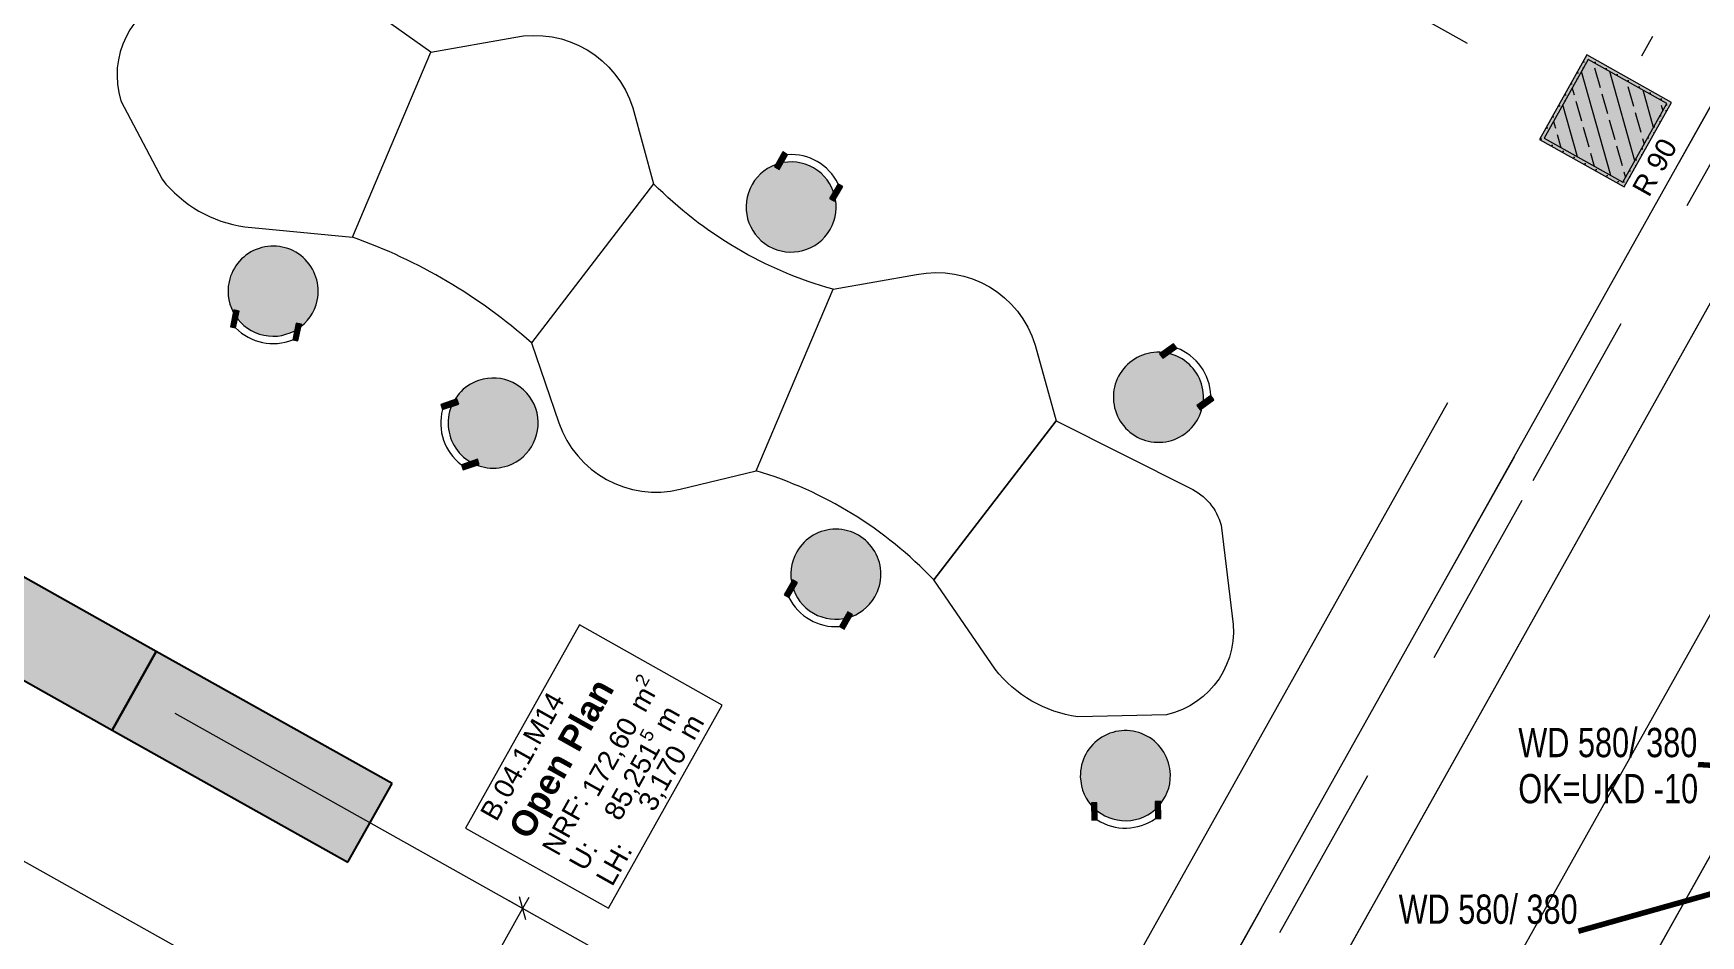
# Model space of a CAD drawing. Header units: metres. Extents: x -36 to 59, y 39 to 183.
# Drawn here: x -2.56 to 4.84, y 149.2 to 153.2 of the extents above; entities that cross this region are included whole.
import ezdxf

# ---------------------------------------------------------------- set-up
doc = ezdxf.new("R2010")
doc.units = ezdxf.units.M
doc.header["$MEASUREMENT"] = 0
for name, pattern in [('Strichlinie-über-Schnitt', [0.0023, 0.0008, -0.0015]), ('Strichlinie_ eng', [0.0023, 0.0015, -0.0008]), ('Strichpunktlinie', [0.006703, 0.003528, -0.001764, 0, -0.001411]), ('Wipeout_Contour', [1, 0, -1])]:
    doc.linetypes.add(name, pattern=pattern)
for name, color, linetype in [('00  Raster', 7, 'Continuous'), ('10  Fassade_Deckschraffur', 7, 'Continuous'), ('10  Stützen', 7, 'Continuous'), ('10  Stützen_Schnittschraffur', 7, 'Continuous'), ('20  Decke Abhangdecke', 7, 'Continuous'), ('20  Möbel', 7, 'Continuous'), ('20  Möbel_Deckschraffur', 7, 'Continuous'), ('20  Wand Leichtbau', 7, 'Continuous'), ('40  Bemaßung 1_ 50 AUSBAU', 7, 'Continuous'), ('40  Text Brandschutz', 7, 'Continuous'), ('50 NUF - Raumstempel MIETERAUSBAU', 7, 'Continuous'), ('EPS-SUD-BD', 7, 'Continuous'), ('Neubau_20  Boden Aufbauten', 7, 'Continuous'), ('Neubau_20  Decke Abhangdecke', 7, 'Continuous'), ('Neubau_20  Wand Leichtbau', 7, 'Continuous'), ('Neubau_40 Text Ausbau 1_50', 7, 'Continuous'), ('Neubau_50 NUF - Raumstempel MIETERAUSBAU', 7, 'Continuous')]:
    doc.layers.add(name, color=color, linetype=linetype)
doc.styles.add('ERSTELLTER_STIL_1', font='')
doc.styles.add('ERSTELLTER_STIL_2', font='')
doc.styles.add('ERSTELLTER_STIL_4', font='')
doc.styles.get('ERSTELLTER_STIL_1').set_extended_font_data('Arial')
doc.styles.get('ERSTELLTER_STIL_2').set_extended_font_data('Arial', bold=True)
doc.styles.get('ERSTELLTER_STIL_4').set_extended_font_data('Arial Unicode MS')

msp = doc.modelspace()

# ---------------------------------------------------------------- hatches: boundary and pattern name
at = {"layer": '10  Stützen_Schnittschraffur', "linetype": 'Continuous', "lineweight": 0, "true_color": 0xffffff}
h = msp.add_hatch(color=7, dxfattribs=at)
h.paths.add_polyline_path([(4.1283, 152.7332), (4.5034, 152.5231), (4.7136, 152.8982), (4.3385, 153.1084)])
h.paths.add_polyline_path([(4.1487, 152.739), (4.3442, 153.088), (4.6932, 152.8924), (4.4976, 152.5435)], flags=0)
at = {"layer": '10  Stützen_Schnittschraffur', "linetype": 'Continuous', "lineweight": 13, "true_color": 0x000100}
h = msp.add_hatch(dxfattribs=at)
h.set_pattern_fill('Gips_0002', color=98, style=0, pattern_type=2)
h.set_pattern_definition([(87.605446, (0, 0), (-0.02497817, 0.001044517), [0, -0.025])])
h.paths.add_polyline_path([(4.1283, 152.7332), (4.5034, 152.5231), (4.7136, 152.8982), (4.3385, 153.1084)])
h.paths.add_polyline_path([(4.1487, 152.739), (4.3442, 153.088), (4.6932, 152.8924), (4.4976, 152.5435)], flags=0)
at = {"layer": '10  Stützen_Schnittschraffur', "linetype": 'Continuous', "lineweight": 0, "true_color": 0xffffff}
msp.add_hatch(color=7, dxfattribs=at).paths.add_polyline_path([(4.4976, 152.5435), (4.6932, 152.8924), (4.3442, 153.088), (4.1487, 152.739)])
at = {"layer": '10  Stützen_Schnittschraffur', "linetype": 'Continuous', "lineweight": 13, "true_color": 0x000100}
h = msp.add_hatch(dxfattribs=at)
h.set_pattern_fill('Beton__Stahlbeton_0002', color=98, style=0, pattern_type=2)
h.set_pattern_definition([(285.738, (4.14869, 152.739), (0.115501, 0.032549), []), (285.738, (4.09093, 152.72272), (0.115501, 0.032549), [0.09, -0.03])])
h.paths.add_polyline_path([(4.4976, 152.5435), (4.6932, 152.8924), (4.3442, 153.088), (4.1487, 152.739)])
at = {"layer": '20  Möbel_Deckschraffur', "linetype": 'Continuous', "lineweight": 0, "true_color": 0xffffff}
for points in [[(2.5527, 151.4269, 1), (2.3186, 151.7512, 1)], [(2.4411, 151.7822), (2.4551, 151.7627), (2.5168, 151.8072), (2.5027, 151.8267)], [(2.6823, 151.5778), (2.6682, 151.5973), (2.6066, 151.5528), (2.6207, 151.5334)], [(2.0889, 149.9048, 1), (2.4888, 149.914, 1)], [(2.14, 149.7125), (2.1639, 149.713), (2.1622, 149.789), (2.1382, 149.7885)], [(2.445, 149.7955), (2.421, 149.795), (2.4227, 149.719), (2.4467, 149.7196)]]:
    msp.add_hatch(color=7, dxfattribs=at).paths.add_polyline_path(points)

# ---------------------------------------------------------------- linework, layer by layer
at = {"layer": '10  Stützen', "color": 7, "linetype": 'Continuous', "lineweight": 13, "ltscale": 1000, "flags": 128}
for points in [[(4.1283, 152.7332), (4.5034, 152.5231), (4.7136, 152.8982), (4.3385, 153.1084)], [(4.4976, 152.5435), (4.6932, 152.8924), (4.3442, 153.088), (4.1487, 152.739)]]:
    msp.add_lwpolyline(points, close=True, dxfattribs=at)
at = {"layer": '20  Möbel', "color": 7, "linetype": 'Continuous', "lineweight": 13, "ltscale": 1000}
for p, q in [((2.5038, 151.7978), (2.4898, 151.8173)), ((2.6553, 151.5879), (2.6693, 151.5685)), ((2.1636, 149.729), (2.1396, 149.7285)), ((2.4224, 149.735), (2.4463, 149.7356))]:
    msp.add_line(p, q, dxfattribs=at)
at = {"layer": '20  Möbel', "color": 7, "linetype": 'Continuous', "lineweight": 13, "ltscale": 1000, "flags": 128}
for points in [[(2.5527, 151.4269, 1), (2.3186, 151.7512, 1)], [(2.0889, 149.9048, 1), (2.4888, 149.914, 1)]]:
    msp.add_lwpolyline(points, format="xyb", close=True, dxfattribs=at)
for points in [[(2.4411, 151.7822), (2.4551, 151.7627), (2.5168, 151.8072), (2.5027, 151.8267)], [(2.6823, 151.5778), (2.6682, 151.5973), (2.6066, 151.5528), (2.6207, 151.5334)], [(2.14, 149.7125), (2.1639, 149.713), (2.1622, 149.789), (2.1382, 149.7885)], [(2.445, 149.7955), (2.421, 149.795), (2.4227, 149.719), (2.4467, 149.7196)]]:
    msp.add_lwpolyline(points, close=True, dxfattribs=at)
at = {"layer": '20  Möbel', "color": 7, "linetype": 'Continuous', "lineweight": 13, "ltscale": 1000}
for centre, start, end in [((2.4357, 151.5891), 2.02945, 69.60369), ((2.2889, 149.9094), 237.53638, 305.11062)]:
    msp.add_arc(centre, 0.2327, start, end, dxfattribs=at)
at = {"layer": 'EPS-SUD-BD', "color": 7, "linetype": 'Continuous', "lineweight": 100, "ltscale": 1000}
for p, q in [((5.3138, 149.9265), (4.8326, 149.9591)), ((5.0328, 149.4248), (4.3013, 149.2194))]:
    msp.add_line(p, q, dxfattribs=at)
at = {"layer": 'Neubau_20  Boden Aufbauten', "color": 7, "linetype": 'Continuous', "lineweight": 13, "ltscale": 1000, "flags": 128}
for points in [[(-8.3577, 128.9862), (-8.096, 128.8395), (7.1144, 155.9862), (4.0389, 157.7094), (4.6255, 158.7563), (1.6945, 160.3985), (1.6556, 160.3291), (1.3067, 160.5246), (1.3908, 160.6747), (1.1415, 160.8144), (-12.0312, 137.3031), (-11.7825, 137.1637), (-11.7642, 137.1964), (-5.6705, 133.7822)], [(-7.0247, 128.2966), (-6.6757, 128.1011), (-3.6769, 133.4532), (-3.6551, 133.441), (-2.0726, 136.2653), (-2.0944, 136.2776), (-2.0333, 136.3866), (2.6602, 133.7568), (2.6418, 133.7241), (2.9123, 133.5726), (2.9307, 133.6053), (2.9777, 133.6893), (11.1047, 148.1939), (8.9193, 149.4184), (8.626, 148.8949), (5.7733, 150.4933), (9.0226, 156.2925), (8.7478, 156.4465), (-2.4434, 136.4731), (-4.0259, 133.6487)]]:
    msp.add_lwpolyline(points, close=True, dxfattribs=at)
at = {"layer": 'Neubau_20  Boden Aufbauten', "color": 253, "linetype": 'Continuous', "lineweight": 18, "ltscale": 1000, "true_color": 0x9f9f9f, "flags": 128}
msp.add_lwpolyline([(-2.0813, 139.5743), (-13.3275, 119.5028), (-12.2806, 118.9162), (8.7478, 156.4465), (7.7009, 157.0331), (7.4392, 157.1797), (6.8527, 156.1329), (7.1144, 155.9862)], close=True, dxfattribs=at)

# ---------------------------------------------------------------- texts
at = {"layer": '20  Wand Leichtbau', "color": 7, "linetype": 'Continuous', "lineweight": 100, "char_height": 0.13, "attachment_point": 1, "rotation": 0.00045, "style": 'ERSTELLTER_STIL_4'}
for s, insert in [('\\A1;{\\W0.750000x;\\pql;\\fArial Unicode MS|b0|i0|c0|p34;WD 580/ 380}', (4.0338, 150.1214)), ('\\A1;{\\W0.750000x;\\pql;\\fArial Unicode MS|b0|i0|c0|p34;OK=UKD -10}', (4.0338, 149.9168)), ('\\A1;{\\W0.750000x;\\pql;\\fArial Unicode MS|b0|i0|c0|p34;WD 580/ 380}', (3.5025, 149.3817))]:
    msp.add_mtext(s, dxfattribs=dict(at, insert=insert))
at = {"layer": '40  Text Brandschutz', "color": 7, "linetype": 'Continuous', "lineweight": 13, "insert": (4.535, 152.5168), "char_height": 0.09, "attachment_point": 1, "rotation": 60.73796, "style": 'ERSTELLTER_STIL_1'}
msp.add_mtext('\\A1;{\\pql;\\pt0,1;\\fArial|b0|i0|c0|p38;R 90\\fArial|b0|i0|c0|p38;\\fArial|b0|i0|c0|p38;\\fArial|b0|i0|c0|p38;\\fArial|b0|i0|c0|p38;\\fArial|b0|i0|c0|p38;\\fArial|b0|i0|c0|p38;\\fArial|b0|i0|c0|p38;\\fArial|b0|i0|c0|p38;\\fArial|b0|i0|c0|p38;\\fArial|b0|i0|c0|p38;\\fArial|b0|i0|c0|p38;\\fArial|b0|i0|c0|p38;\\fArial|b0|i0|c0|p38;\\fArial|b0|i0|c0|p38;\\fArial|b0|i0|c0|p38;\\fArial|b0|i0|c0|p38;\\fArial|b0|i0|c0|p38;\\fArial|b0|i0|c0|p38;\\fArial|b0|i0|c0|p38;\\fArial|b0|i0|c0|p38;\\fArial|b0|i0|c0|p38;\\fArial|b0|i0|c0|p38;\\fArial|b0|i0|c0|p38;\\fArial|b0|i0|c0|p38;\\fArial|b0|i0|c0|p38;\\fArial|b0|i0|c0|p38;\\fArial|b0|i0|c0|p38;\\fArial|b0|i0|c0|p38;\\fArial|b0|i0|c0|p38;\\fArial|b0|i0|c0|p38;\\fArial|b0|i0|c0|p38;\\fArial|b0|i0|c0|p38;\\fArial|b0|i0|c0|p38;\\fArial|b0|i0|c0|p38;\\fArial|b0|i0|c0|p38;\\fArial|b0|i0|c0|p38;\\fArial|b0|i0|c0|p38;\\fArial|b0|i0|c0|p38;\\fArial|b0|i0|c0|p38;\\fArial|b0|i0|c0|p38;\\fArial|b0|i0|c0|p38;\\fArial|b0|i0|c0|p38;\\fArial|b0|i0|c0|p38;\\fArial|b0|i0|c0|p38;\\fArial|b0|i0|c0|p38;\\fArial|b0|i0|c0|p38;\\fArial|b0|i0|c0|p38;}', dxfattribs=at)

# ---------------------------------------------------------------- next in the draw order: wipeouts: each hides what was drawn before it
at = {"color": 254, "linetype": 'Wipeout_Contour', "lineweight": 0, "ltscale": 578.896248}
msp.add_wipeout([(1.5068, 161.8649), (-18.3925, 126.3498), (-18.2219, 126.2542), (1.6769, 161.7686)], dxfattribs=at).dxf.layer = '10  Fassade_Deckschraffur'

# ---------------------------------------------------------------- next in the draw order: wipeouts: each hides what was drawn before it
at = {"color": 254, "linetype": 'Wipeout_Contour', "lineweight": 0, "ltscale": 579.75037}
msp.add_wipeout([(1.2236, 162.0253), (-18.6764, 126.5088), (-18.6188, 126.4766), (1.2811, 161.9927)], dxfattribs=at).dxf.layer = '10  Fassade_Deckschraffur'

# ---------------------------------------------------------------- next in the draw order: wipeouts: each hides what was drawn before it
at = {"color": 254, "linetype": 'Wipeout_Contour', "lineweight": 0, "ltscale": 579.478914}
msp.add_wipeout([(-18.4602, 126.3877), (1.4393, 161.9032), (1.2811, 161.9927), (-18.6188, 126.4766)], dxfattribs=at).dxf.layer = '10  Fassade_Deckschraffur'

# ---------------------------------------------------------------- next in the draw order: wipeouts: each hides what was drawn before it
at = {"color": 254, "linetype": 'Wipeout_Contour', "lineweight": 0, "ltscale": 579.276268}
msp.add_wipeout([(1.4393, 161.9032), (-18.4602, 126.3877), (-18.4575, 126.3862), (1.4419, 161.9017)], dxfattribs=at).dxf.layer = '10  Fassade_Deckschraffur'

# ---------------------------------------------------------------- next in the draw order: wipeouts: each hides what was drawn before it
at = {"color": 254, "linetype": 'Wipeout_Contour', "lineweight": 0, "ltscale": 579.199343}
msp.add_wipeout([(1.4446, 161.9001), (-18.4548, 126.3847), (-18.4016, 126.3549), (1.4977, 161.8701)], dxfattribs=at).dxf.layer = '10  Fassade_Deckschraffur'

# ---------------------------------------------------------------- next in the draw order: wipeouts: each hides what was drawn before it
at = {"color": 254, "linetype": 'Wipeout_Contour', "lineweight": 0, "ltscale": 579.127053}
msp.add_wipeout([(-18.3972, 126.3524), (1.5021, 161.8676), (1.4977, 161.8701), (-18.4016, 126.3549)], dxfattribs=at).dxf.layer = '10  Fassade_Deckschraffur'

# ---------------------------------------------------------------- next in the draw order: wipeouts: each hides what was drawn before it
at = {"color": 254, "linetype": 'Wipeout_Contour', "lineweight": 0, "ltscale": 579.115676}
msp.add_wipeout([(1.5021, 161.8676), (-18.3972, 126.3524), (-18.3925, 126.3498), (1.5068, 161.8649)], dxfattribs=at).dxf.layer = '10  Fassade_Deckschraffur'

# ---------------------------------------------------------------- next in the draw order: hatches: boundary and pattern name
at = {"layer": '20  Möbel_Deckschraffur', "linetype": 'Continuous', "lineweight": 0, "true_color": 0xffffff}
for points in [[(0.7304, 152.612), (0.7512, 152.6), (0.7891, 152.6659), (0.7683, 152.6779)], [(0.978, 152.3338, 1), (0.6314, 152.5335, 1)], [(1.0342, 152.5247), (1.0134, 152.5367), (0.9755, 152.4708), (0.9963, 152.4588)], [(-1.6915, 152.1011, 1), (-1.3, 152.0191, 1)], [(-1.6855, 151.9022), (-1.662, 151.8973), (-1.6464, 151.9717), (-1.6699, 151.9766)], [(-1.3696, 151.9137), (-1.3931, 151.9186), (-1.4087, 151.8442), (-1.3852, 151.8393)], [(-0.5833, 151.6636, 1), (-0.4539, 151.2852, 1)], [(-0.7512, 151.557), (-0.7435, 151.5343), (-0.6716, 151.5589), (-0.6793, 151.5816)], [(-0.58, 151.2912), (-0.5878, 151.3139), (-0.6597, 151.2893), (-0.6519, 151.2666)], [(-3.2569, 150.6985), (-2.21, 150.1119), (-2.0145, 150.4609), (-3.0614, 151.0475)], [(0.8301, 150.9034, 1), (1.1767, 150.7037, 1)], [(0.7739, 150.7125), (0.7947, 150.7006), (0.8326, 150.7664), (0.8118, 150.7784)], [(1.0777, 150.6252), (1.0569, 150.6372), (1.0189, 150.5713), (1.0397, 150.5593)], [(-2.21, 150.1119), (-1.1632, 149.5254), (-0.9676, 149.8743), (-2.0145, 150.4609)]]:
    msp.add_hatch(color=7, dxfattribs=at).paths.add_polyline_path(points)

# ---------------------------------------------------------------- next in the draw order: linework, layer by layer
at = {"layer": '00  Raster', "color": 5, "linetype": 'Strichpunktlinie', "lineweight": 13, "ltscale": 1000}
msp.add_line((-17.9562, 112.8782), (7.5682, 158.4329), dxfattribs=at)
at = {"layer": '00  Raster', "color": 7, "linetype": 'Strichpunktlinie', "lineweight": 13, "ltscale": 1000}
for p, q in [((15.6778, 146.5085), (-4.1154, 157.5987)), ((13.0171, 141.8094), (-6.755, 152.8877))]:
    msp.add_line(p, q, dxfattribs=at)
at = {"layer": '20  Decke Abhangdecke', "color": 7, "linetype": 'Strichlinie-über-Schnitt', "lineweight": 13, "ltscale": 1000, "flags": 128}
msp.add_lwpolyline([(-3.086, 138.3949), (-0.3976, 143.1931), (7.3866, 157.0858), (8.5469, 156.4357), (8.9569, 156.206), (5.7529, 150.4876), (4.5186, 148.2848), (4.4575, 148.1757), (-4.1308, 132.8478), (-4.1552, 132.8041), (-6.6594, 128.3347), (-8.2298, 129.2145)], close=True, dxfattribs=at)
at = {"layer": '20  Möbel', "color": 7, "linetype": 'Continuous', "lineweight": 13, "ltscale": 1000}
for p, q in [((0.7812, 152.652), (0.7604, 152.664)), ((1.0054, 152.5228), (1.0262, 152.5108)), ((-1.6587, 151.9129), (-1.6822, 151.9179)), ((-1.4054, 151.8599), (-1.3819, 151.855)), ((-0.7283, 151.5394), (-0.7361, 151.5621)), ((-0.6446, 151.2945), (-0.6368, 151.2718)), ((0.8027, 150.7144), (0.7819, 150.7264)), ((1.0269, 150.5852), (1.0477, 150.5732))]:
    msp.add_line(p, q, dxfattribs=at)
at = {"layer": '20  Möbel', "color": 7, "linetype": 'Continuous', "lineweight": 25, "ltscale": 1000}
for p, q in [((-2.0145, 150.4609), (-3.0614, 151.0475)), ((-3.2569, 150.6985), (-2.21, 150.1119)), ((-2.21, 150.1119), (-2.0145, 150.4609)), ((-2.0145, 150.4609), (-2.21, 150.1119)), ((-0.9676, 149.8743), (-2.0145, 150.4609)), ((-2.21, 150.1119), (-1.1632, 149.5254)), ((-1.1632, 149.5254), (-0.9676, 149.8743))]:
    msp.add_line(p, q, dxfattribs=at)
at = {"layer": '20  Möbel', "color": 7, "linetype": 'Continuous', "lineweight": 13, "ltscale": 1000, "flags": 128}
for points in [[(0.7304, 152.612), (0.7512, 152.6), (0.7891, 152.6659), (0.7683, 152.6779)], [(1.0342, 152.5247), (1.0134, 152.5367), (0.9755, 152.4708), (0.9963, 152.4588)], [(-1.6855, 151.9022), (-1.662, 151.8973), (-1.6464, 151.9717), (-1.6699, 151.9766)], [(-1.3696, 151.9137), (-1.3931, 151.9186), (-1.4087, 151.8442), (-1.3852, 151.8393)], [(-0.7512, 151.557), (-0.7435, 151.5343), (-0.6716, 151.5589), (-0.6793, 151.5816)], [(-0.58, 151.2912), (-0.5878, 151.3139), (-0.6597, 151.2893), (-0.6519, 151.2666)], [(0.7739, 150.7125), (0.7947, 150.7006), (0.8326, 150.7664), (0.8118, 150.7784)], [(1.0777, 150.6252), (1.0569, 150.6372), (1.0189, 150.5713), (1.0397, 150.5593)]]:
    msp.add_lwpolyline(points, close=True, dxfattribs=at)
for points in [[(0.978, 152.3338, 1), (0.6314, 152.5335, 1)], [(-1.6915, 152.1011, 1), (-1.3, 152.0191, 1)], [(-0.5833, 151.6636, 1), (-0.4539, 151.2852, 1)], [(0.8301, 150.9034, 1), (1.1767, 150.7037, 1)]]:
    msp.add_lwpolyline(points, format="xyb", close=True, dxfattribs=at)
at = {"layer": '20  Möbel', "color": 253, "linetype": 'Strichlinie_ eng', "lineweight": 18, "ltscale": 1000, "true_color": 0x9f9f9f, "flags": 128}
msp.add_lwpolyline([(-1.3063, 148.8032), (-2.7021, 149.5852), (-3.1909, 148.7129), (-1.7951, 147.9308)], close=True, dxfattribs=at)
at = {"layer": '20  Möbel', "color": 7, "linetype": 'Continuous', "lineweight": 13, "ltscale": 1000}
for centre, start, end in [((0.8047, 152.4337), 26.2635, 93.83774), ((-1.4957, 152.0601), 224.38943, 291.96367), ((-0.5186, 151.4744), 165.09347, 232.66771), ((1.0034, 150.8035), 206.25692, 273.83116)]:
    msp.add_arc(centre, 0.2327, start, end, dxfattribs=at)
at = {"layer": '40  Bemaßung 1_ 50 AUSBAU', "color": 7, "linetype": 'Continuous', "lineweight": 13, "ltscale": 1000}
for p, q in [((-0.4491, 149.3545), (-0.3264, 149.2858)), ((-0.3733, 149.2691), (-0.4021, 149.3712)), ((-0.3602, 149.3692), (-0.3877, 149.3201)), ((-0.3877, 149.3201), (-1.7193, 146.9436))]:
    msp.add_line(p, q, dxfattribs=at)
at = {"layer": '40  Text Brandschutz', "color": 6, "linetype": 'Continuous', "lineweight": 18, "ltscale": 1000}
msp.add_line((7.5043, 155.2966), (-2.5256, 137.4032), dxfattribs=at)
at = {"layer": 'Neubau_20  Decke Abhangdecke', "color": 7, "linetype": 'Continuous', "lineweight": 13, "ltscale": 1000, "flags": 128}
msp.add_lwpolyline([(-5.7796, 133.8433), (-3.195, 138.456), (-3.3346, 138.5342), (-3.4152, 138.3903), (-3.7904, 138.6005), (-3.7097, 138.7444), (-5.3411, 139.6585), (-1.3692, 146.7474), (0.7769, 145.5449), (7.3302, 157.2408)], dxfattribs=at)
at = {"layer": 'Neubau_20  Wand Leichtbau', "color": 7, "linetype": 'Strichlinie-über-Schnitt', "lineweight": 18, "ltscale": 1000, "flags": 128}
for points in [[(7.3876, 157.3434), (0.7769, 145.5449)], [(-0.3976, 143.1931), (7.4966, 157.2823)]]:
    msp.add_lwpolyline(points, dxfattribs=at)
at = {"layer": 'Neubau_40 Text Ausbau 1_50', "color": 7, "linetype": 'Continuous', "lineweight": 13, "ltscale": 1000, "flags": 128}
for points in [[(-1.143, 152.2994), (-0.7952, 153.1208), (-1.175, 153.392, 0.219145), (-1.5603, 153.5301), (-1.9373, 153.3782, 0.399295), (-2.1718, 152.9055), (-1.989, 152.5565, 0.191342), (-1.6215, 152.3455)], [(1.4381, 150.778), (1.9809, 151.4846), (2.5765, 151.1858, -0.219145), (2.7139, 151.0208), (2.7635, 150.6174, -0.399295), (2.471, 150.179), (2.0771, 150.1699, -0.191342), (1.7101, 150.3818)]]:
    msp.add_lwpolyline(points, format="xyb", close=True, dxfattribs=at)
for points in [[(-0.7952, 153.1208), (-0.4262, 153.1864, -0.385004), (0.102, 152.8731), (0.1941, 152.5371), (-0.3487, 151.8305, 0.097144), (-1.143, 152.2994)], [(-0.3487, 151.8305), (-0.2274, 151.4759, 0.385004), (0.3114, 151.1805), (0.65, 151.2627), (0.9917, 152.0684, -0.130532), (0.1941, 152.5371)], [(0.9917, 152.0684), (1.3607, 152.1339, -0.385004), (1.8889, 151.8206), (1.9809, 151.4846), (1.4381, 150.778, 0.130532), (0.65, 151.2627)]]:
    msp.add_lwpolyline(points, format="xyb", dxfattribs=at)
at = {"layer": 'Neubau_50 NUF - Raumstempel MIETERAUSBAU', "color": 7, "linetype": 'Continuous', "lineweight": 13, "ltscale": 1000}
for p, q in [((-0.1358, 150.5783), (-0.641, 149.6768)), ((0.4982, 150.223), (-0.1358, 150.5783)), ((-0.0069, 149.3215), (0.4982, 150.223)), ((-0.641, 149.6768), (-0.0069, 149.3215))]:
    msp.add_line(p, q, dxfattribs=at)

# ---------------------------------------------------------------- next in the draw order: texts
at = {"layer": '50 NUF - Raumstempel MIETERAUSBAU', "color": 7, "linetype": 'Continuous', "lineweight": 18, "attachment_point": 1, "rotation": 60.73796}
for s, insert, char_height, style in [('\\A1;{\\pqj;\\pt0;\\fArial|b1|i0|c0|p38;Open Plan}', (-0.4554, 149.6741), 0.1125, 'ERSTELLTER_STIL_2'), ('\\A1;{\\pql;\\pt0,0.1;\\fArial|b0|i0|c0|p38;172,60\\fArial|b0|i0|c0|p38;\\A1{\\H.66x;\\S^  ;}\\fArial|b0|i0|c0|p38; m\\fArial|b0|i0|c0|p38;\\A1{\\H.66x;\\S2^  ;}}', (-0.1528, 149.8641), 0.0875, 'ERSTELLTER_STIL_1'), ('\\A1;{\\pql;\\pt0;\\fArial|b0|i0|c0|p38;B.04.1.M14}', (-0.5803, 149.7441), 0.0875, 'ERSTELLTER_STIL_1'), ('\\A1;{\\pql;\\pt0,0.1;\\fArial|b0|i0|c0|p38;85,251\\fArial|b0|i0|c0|p38;\\A1{\\H.66x;\\S5^  ;}\\fArial|b0|i0|c0|p38; m\\fArial|b0|i0|c0|p38;\\A1{\\H.66x;\\S^  ;}}', (-0.0545, 149.7582), 0.0875, 'ERSTELLTER_STIL_1'), ('\\A1;{\\pql;\\pt0,0.1;\\fArial|b0|i0|c0|p38;3,170\\fArial|b0|i0|c0|p38;\\A1{\\H.66x;\\S^  ;}\\fArial|b0|i0|c0|p38; m\\fArial|b0|i0|c0|p38;\\A1{\\H.66x;\\S^  ;}}', (0.1193, 149.7872), 0.0875, 'ERSTELLTER_STIL_1'), ('\\A1;{\\pqj;\\pt0;\\fArial|b0|i0|c0|p38;NRF: }', (-0.3061, 149.5905), 0.0875, 'ERSTELLTER_STIL_1'), ('\\A1;{\\pqj;\\pt0;\\fArial|b0|i0|c0|p38;U: }', (-0.1862, 149.5233), 0.0875, 'ERSTELLTER_STIL_1'), ('\\A1;{\\pqj;\\pt0;\\fArial|b0|i0|c0|p38;LH: }', (-0.0662, 149.456), 0.0875, 'ERSTELLTER_STIL_1')]:
    msp.add_mtext(s, dxfattribs=dict(at, insert=insert, char_height=char_height, style=style))

doc.saveas('drawing.dxf')
